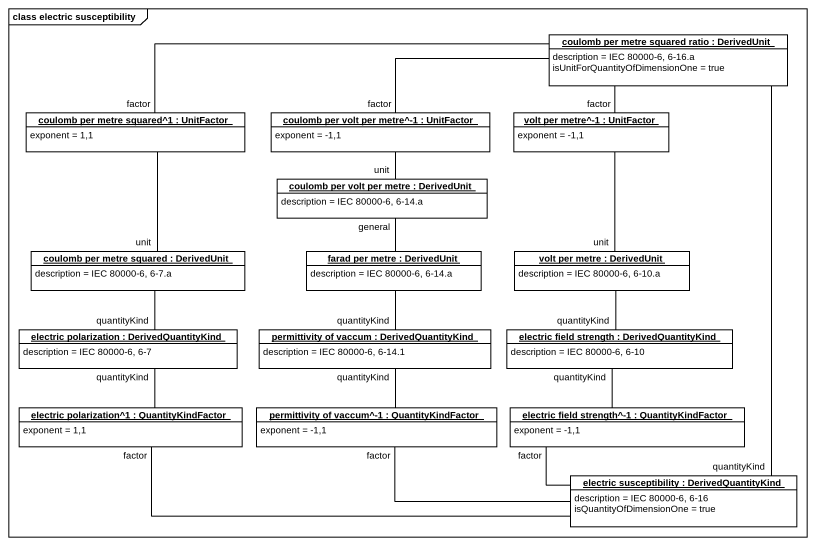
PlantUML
@startuml
mainframe class electric susceptibility
hide circle
hide empty members
object "coulomb per metre squared ratio : DerivedUnit" as coulomb_per_metre_squared #FFFFFF {
  description = IEC 80000-6, 6-16.a
  isUnitForQuantityOfDimensionOne = true
}
object "coulomb per metre squared^1 : UnitFactor" as coulomb_per_metre_squared_1 #FFFFFF {
  exponent = 1,1
}
object "coulomb per volt per metre^-1 : UnitFactor" as coulomb_per_volt_per_metre_1 #FFFFFF {
  exponent = -1,1
}
object "volt per metre^-1 : UnitFactor" as volt_per_metre_1 #FFFFFF {
  exponent = -1,1
}
object "coulomb per volt per metre : DerivedUnit" as coulomb_per_volt_per_metre #FFFFFF {
  description = IEC 80000-6, 6-14.a
}
object "coulomb per metre squared : DerivedUnit" as coulomb_per_metre_squared_2 #FFFFFF {
  description = IEC 80000-6, 6-7.a
}
object "farad per metre : DerivedUnit" as farad_per_metre #FFFFFF {
  description = IEC 80000-6, 6-14.a
}
object "volt per metre : DerivedUnit" as volt_per_metre #FFFFFF {
  description = IEC 80000-6, 6-10.a
}
object "electric polarization : DerivedQuantityKind" as electric_polarization #FFFFFF {
  description = IEC 80000-6, 6-7
}
object "permittivity of vaccum : DerivedQuantityKind" as permittivity_of_vaccum #FFFFFF {
  description = IEC 80000-6, 6-14.1
}
object "electric field strength : DerivedQuantityKind" as electric_field_strength #FFFFFF {
  description = IEC 80000-6, 6-10
}
object "electric polarization^1 : QuantityKindFactor" as electric_polarization_1 #FFFFFF {
  exponent = 1,1
}
object "permittivity of vaccum^-1 : QuantityKindFactor" as permittivity_of_vaccum_1 #FFFFFF {
  exponent = -1,1
}
object "electric field strength^-1 : QuantityKindFactor" as electric_field_strength_1 #FFFFFF {
  exponent = -1,1
}
object "electric susceptibility : DerivedQuantityKind" as electric_susceptibility #FFFFFF {
  description = IEC 80000-6, 6-16
  isQuantityOfDimensionOne = true
}
coulomb_per_metre_squared -- electric_susceptibility : quantityKind
coulomb_per_metre_squared_1 -right- coulomb_per_metre_squared : factor
coulomb_per_volt_per_metre_1 -right- coulomb_per_metre_squared : factor
volt_per_metre_1 -up- coulomb_per_metre_squared : factor
coulomb_per_volt_per_metre -up- coulomb_per_volt_per_metre_1 : unit
coulomb_per_volt_per_metre -- farad_per_metre : general
coulomb_per_metre_squared_2 -up- coulomb_per_metre_squared_1 : unit
coulomb_per_metre_squared_2 -- electric_polarization : quantityKind
farad_per_metre -- permittivity_of_vaccum : quantityKind
volt_per_metre -up- volt_per_metre_1 : unit
volt_per_metre -- electric_field_strength : quantityKind
electric_polarization -- electric_polarization_1 : quantityKind
permittivity_of_vaccum -- permittivity_of_vaccum_1 : quantityKind
electric_field_strength -- electric_field_strength_1 : quantityKind
electric_polarization_1 -right- electric_susceptibility : factor
permittivity_of_vaccum_1 -right- electric_susceptibility : factor
electric_field_strength_1 -- electric_susceptibility : factor
@enduml
